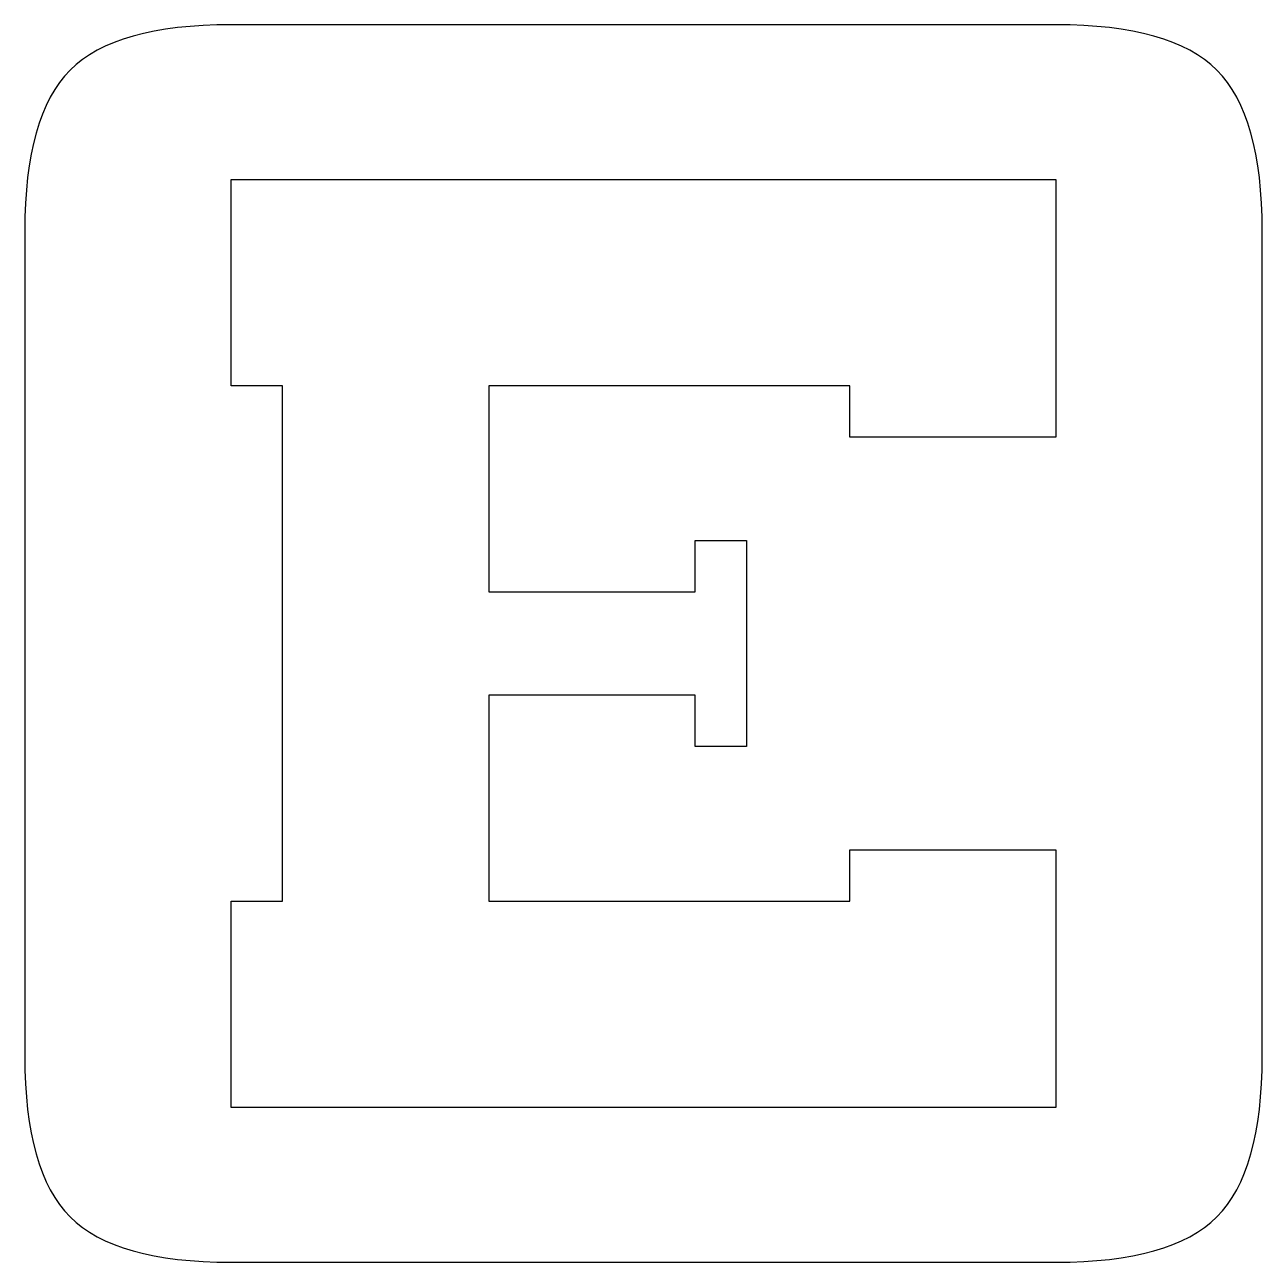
# Model space of a CAD drawing. Header units: centimetres. Extents: x -10.4 to 10.8, y -11.1 to 10.1.
import ezdxf

# ---------------------------------------------------------------- set-up
doc = ezdxf.new("R2010")
doc.units = ezdxf.units.CM
doc.header["$MEASUREMENT"] = 0
doc.layers.add('Camada 1', color=7, linetype='Continuous')

msp = doc.modelspace()

# ---------------------------------------------------------------- linework, layer by layer
at = {"layer": 'Camada 1'}
for points, knots in [([(10.81183, -7.52337), (10.81183, -8.84047), (10.55301, -9.75762), (10.03583, -10.2748), (10.03583, -10.2748), (9.51817, -10.79222), (8.60102, -11.0508), (7.2844, -11.0508), (7.2844, -11.0508), (7.2844, -11.0508), (-6.82503, -11.0508), (-6.82503, -11.0508), (-6.82503, -11.0508), (-8.14215, -11.0508), (-9.05928, -10.79222), (-9.57646, -10.2748), (-9.57646, -10.2748), (-10.09388, -9.75762), (-10.35248, -8.84047), (-10.35248, -7.52337), (-10.35248, -7.52337), (-10.35248, -7.52337), (-10.35248, 6.58593), (-10.35248, 6.58593), (-10.35248, 6.58593), (-10.35248, 7.90255), (-10.0939, 8.8197), (-9.57646, 9.33736), (-9.57646, 9.33736), (-9.05928, 9.85454), (-8.14215, 10.11338), (-6.82503, 10.11338), (-6.82503, 10.11338), (-6.82503, 10.11338), (7.2844, 10.11338), (7.2844, 10.11338), (7.2844, 10.11338), (8.60102, 10.11338), (9.51817, 9.85454), (10.03583, 9.33736), (10.03583, 9.33736), (10.55301, 8.8197), (10.81183, 7.90255), (10.81183, 6.58593), (10.81183, 6.58593), (10.81183, 6.58593), (10.81183, -7.52337), (10.81183, -7.52337)], [0, 0, 0, 0, 0.07692308, 0.07692308, 0.07692308, 0.07692308, 0.15384615, 0.15384615, 0.15384615, 0.15384615, 0.23076923, 0.23076923, 0.23076923, 0.23076923, 0.30769231, 0.30769231, 0.30769231, 0.30769231, 0.38461538, 0.38461538, 0.38461538, 0.38461538, 0.46153846, 0.46153846, 0.46153846, 0.46153846, 0.53846154, 0.53846154, 0.53846154, 0.53846154, 0.61538462, 0.61538462, 0.61538462, 0.61538462, 0.69230769, 0.69230769, 0.69230769, 0.69230769, 0.76923077, 0.76923077, 0.76923077, 0.76923077, 0.84615385, 0.84615385, 0.84615385, 0.84615385, 1, 1, 1, 1]), ([(7.28438, -3.99613), (7.28438, -3.99613), (3.75692, -3.99613), (3.75692, -3.99613), (3.75692, -3.99613), (3.75692, -3.99613), (3.75692, -4.87788), (3.75692, -4.87788), (3.75692, -4.87788), (3.75692, -4.87788), (-2.41573, -4.87788), (-2.41573, -4.87788), (-2.41573, -4.87788), (-2.41573, -4.87788), (-2.41573, -1.3507), (-2.41573, -1.3507), (-2.41573, -1.3507), (-2.41573, -1.3507), (1.11122, -1.3507), (1.11122, -1.3507), (1.11122, -1.3507), (1.11122, -1.3507), (1.11122, -2.23242), (1.11122, -2.23242), (1.11122, -2.23242), (1.11122, -2.23242), (1.99345, -2.23242), (1.99345, -2.23242), (1.99345, -2.23242), (1.99345, -2.23242), (1.99345, 1.29501), (1.99345, 1.29501), (1.99345, 1.29501), (1.99345, 1.29501), (1.11122, 1.295), (1.11122, 1.295), (1.11122, 1.295), (1.11122, 1.295), (1.11122, 0.41304), (1.11122, 0.41304), (1.11122, 0.41304), (1.11122, 0.41304), (-2.41573, 0.41304), (-2.41573, 0.41304), (-2.41573, 0.41304), (-2.41573, 0.41304), (-2.41573, 3.94049), (-2.41573, 3.94049), (-2.41573, 3.94049), (-2.41573, 3.94049), (3.75692, 3.94049), (3.75692, 3.94049), (3.75692, 3.94049), (3.75692, 3.94049), (3.75692, 3.0585), (3.75692, 3.0585), (3.75692, 3.0585), (3.75692, 3.0585), (7.28438, 3.0585), (7.28438, 3.0585), (7.28438, 3.0585), (7.28438, 3.0585), (7.28438, 7.46768), (7.28438, 7.46768), (7.28438, 7.46768), (7.28438, 7.46768), (-6.82506, 7.46768), (-6.82506, 7.46768), (-6.82506, 7.46768), (-6.82506, 7.46768), (-6.82506, 3.94047), (-6.82506, 3.94047), (-6.82506, 3.94047), (-6.82506, 3.94047), (-5.94331, 3.94047), (-5.94331, 3.94047), (-5.94331, 3.94047), (-5.94331, 3.94047), (-5.94331, -4.87791), (-5.94331, -4.87791), (-5.94331, -4.87791), (-5.94331, -4.87791), (-6.82506, -4.87791), (-6.82506, -4.87791), (-6.82506, -4.87791), (-6.82506, -4.87791), (-6.82506, -8.40534), (-6.82506, -8.40534), (-6.82506, -8.40534), (-6.82506, -8.40534), (7.28438, -8.40534), (7.28438, -8.40534), (7.28438, -8.40534), (7.28438, -8.40534), (7.28438, -3.99613), (7.28438, -3.99613)], [0, 0, 0, 0, 0.04, 0.04, 0.04, 0.04, 0.08, 0.08, 0.08, 0.08, 0.12, 0.12, 0.12, 0.12, 0.16, 0.16, 0.16, 0.16, 0.2, 0.2, 0.2, 0.2, 0.24, 0.24, 0.24, 0.24, 0.28, 0.28, 0.28, 0.28, 0.32, 0.32, 0.32, 0.32, 0.36, 0.36, 0.36, 0.36, 0.4, 0.4, 0.4, 0.4, 0.44, 0.44, 0.44, 0.44, 0.48, 0.48, 0.48, 0.48, 0.52, 0.52, 0.52, 0.52, 0.56, 0.56, 0.56, 0.56, 0.6, 0.6, 0.6, 0.6, 0.64, 0.64, 0.64, 0.64, 0.68, 0.68, 0.68, 0.68, 0.72, 0.72, 0.72, 0.72, 0.76, 0.76, 0.76, 0.76, 0.8, 0.8, 0.8, 0.8, 0.84, 0.84, 0.84, 0.84, 0.88, 0.88, 0.88, 0.88, 0.92, 0.92, 0.92, 0.92, 1, 1, 1, 1])]:
    msp.add_open_spline(points, degree=3, knots=knots, dxfattribs=at)

doc.saveas('drawing.dxf')
